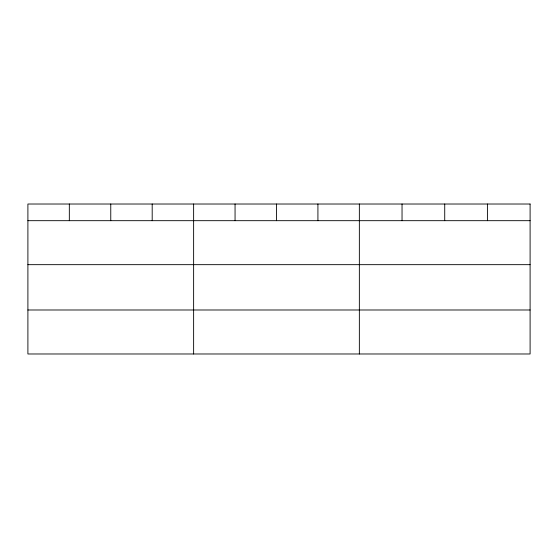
<?xml version="1.0" encoding="UTF-8"?>
<svg xmlns="http://www.w3.org/2000/svg" width="558" height="558" viewBox="0 0 558 558"><rect width="100%" height="100%" fill="white"/><g stroke="black" fill="none" stroke-linecap="round" stroke-linejoin="round"><path stroke-width="0.84" d="M27.9 220.682L530.1 220.682M27.9 264.666L530.1 264.666M27.9 309.99L530.1 309.99M487.413 204.019L487.413 220.682M444.726 204.019L444.726 220.682M402.039 204.019L402.039 220.682M359.352 204.019L359.352 353.981M317.921 204.019L317.921 220.682M276.489 204.019L276.489 220.682M235.058 204.019L235.058 220.682M193.626 204.019L193.626 353.981M152.195 204.019L152.195 220.682M110.763 204.019L110.763 220.682M69.332 204.019L69.332 220.682M530.1 204.019L27.9 204.019L27.9 353.981L530.1 353.981L530.1 204.019"/></g></svg>
